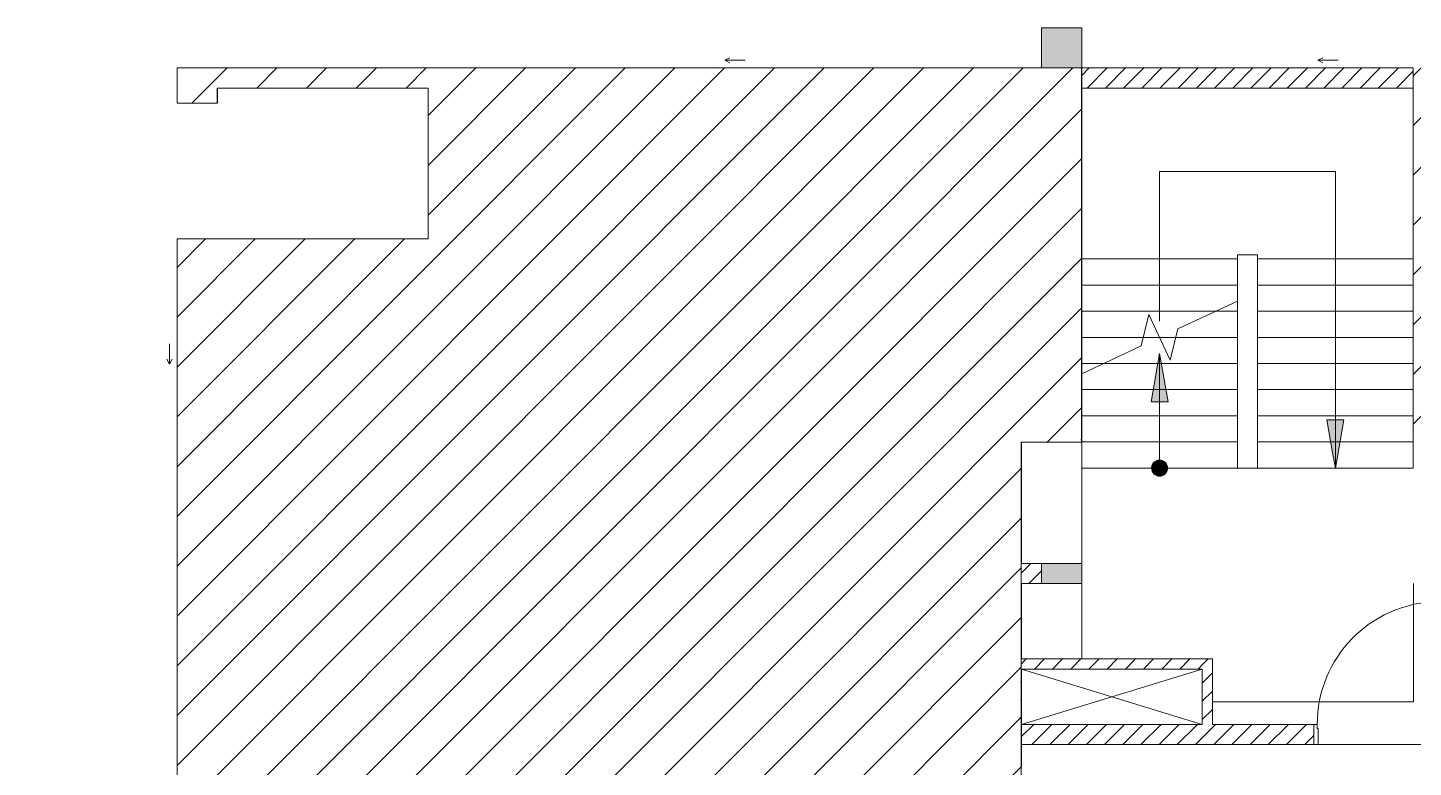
# Model space of a CAD drawing. Header units: millimetres. Extents: x 31499 to 223976, y 3719 to 80291.
# Drawn here: x 201087 to 214874, y 71285 to 78637 of the extents above; entities that cross this region are included whole.
import ezdxf

# ---------------------------------------------------------------- set-up
doc = ezdxf.new("R2010")
doc.units = ezdxf.units.MM
for name, color, linetype, lineweight in [('0-2', 170, 'Continuous', 9), ('A-DETL-GENF-6', 20, 'Continuous', 9), ('A-DETL-GENF-7', 170, 'Continuous', 9), ('A-DETL-THIN-2', 151, 'Continuous', 9), ('A-DOOR-FRAM-2', 170, 'Continuous', 9), ('A-FLOR-1', 170, 'Continuous', 9), ('A-GLAZ-5', 170, 'Continuous', 9), ('A-WALL-1', 170, 'Continuous', 9), ('A-WALL-PATT-3', 170, 'Continuous', 9), ('A_1404_dwg-1', 170, 'Continuous', 9), ('S-COLS-1', 170, 'Continuous', 9), ('S-COLS-2', 170, 'Continuous', 9), ('S-STRS-2', 170, 'Continuous', 9), ('S-STRS-ANNO', 170, 'Continuous', 9), ('S-STRS-MBND-1', 170, 'Continuous', 9)]:
    doc.layers.add(name, color=color, linetype=linetype, lineweight=lineweight)
pattern_1 = [(45, (0, 0), (-90.50967, 90.50967), [])]

# ---------------------------------------------------------------- blocks, each defined once
blk = doc.blocks.new('A_1404_dwg_NCV_TKTC_KET CAU_rvt-1-TKTC_MB HOÀN THIỆN SÀN TẦNG 3-4-4819833-KeyPlan-CH2A_Tầng 3 - Tầng 8')
at = {"layer": 'S-COLS-1'}
for points in [[(114953, 77937), (114952, 78637), (114553, 78637), (114553, 78237), (114952, 78237), (114952, 77937)], [(114953, 73112), (114953, 73312), (114553, 73312), (114553, 73112)]]:
    blk.add_hatch(color=256, dxfattribs=at).paths.add_polyline_path(points)
at = {"layer": 'A-FLOR-1'}
for p, q in [((114953, 74259), (114953, 73312)), ((114953, 73112), (114953, 72362))]:
    blk.add_line(p, q, dxfattribs=at)
at = {"layer": 'A-FLOR-1', "flags": 128}
for points in [[(118252, 74517), (118252, 74259), (116503, 74259)], [(116253, 71937), (118253, 71937), (118253, 73112)]]:
    blk.add_lwpolyline(points, dxfattribs=at)
at = {"layer": 'S-COLS-2'}
blk.add_line((106353, 77887), (106353, 78037), dxfattribs=at)
at = {"layer": 'S-COLS-2', "flags": 128}
blk.add_lwpolyline([(114953, 77937), (114953, 78637), (114553, 78637), (114553, 78237)], dxfattribs=at)
blk.add_lwpolyline([(114553, 73312), (114553, 73112), (114953, 73112), (114953, 73312)], close=True, dxfattribs=at)
blk = doc.blocks.new('A_1404_dwg_1_FAMILY RVT - W01-WxH 1400x1400xmm-389822-TKTC_MB HOÀN THIỆN SÀN TẦNG 3-4-4819949-KeyPlan-CH2A_Tầng 3 - Tầng 8')
at = {"layer": 'A-GLAZ-5'}
blk.add_line((50001, 78313), (50204, 78313), dxfattribs=at)
at = {"layer": 'A-GLAZ-5', "flags": 128}
blk.add_lwpolyline([(50052, 78339), (50001, 78313), (50052, 78288)], dxfattribs=at)
blk = doc.blocks.new('A_1404_dwg_1_FAMILY RVT - W01-WxH 1000x3200-3536800-TKTC_MB HOÀN THIỆN SÀN TẦNG 3-4-4819956-KeyPlan-CH2A_Tầng 3 - Tầng 8')
at = {"layer": 'A-GLAZ-5'}
blk.add_line((45001, 78313), (45204, 78313), dxfattribs=at)
at = {"layer": 'A-GLAZ-5', "flags": 128}
blk.add_lwpolyline([(45052, 78339), (45001, 78313), (45052, 78288)], dxfattribs=at)
blk = doc.blocks.new('A_1404_dwg_FD_01 - FD_01-1200x2200mm-1787917-TKTC_MB HOÀN THIỆN SÀN TẦNG 3-4-4819960-KeyPlan-CH2A_Tầng 3 - Tầng 8')
at = {"layer": 'A-DETL-GENF-7', "flags": 128}
blk.add_lwpolyline([(38783, 36950), (40003, 36950), (40003, 36910), (38783, 36910)], close=True, dxfattribs=at)
at = {"layer": 'A-DETL-GENF-7'}
blk.add_arc((40003, 36950), 1220, 181.8789, 270, dxfattribs=at)
at = {"layer": 'A-DOOR-FRAM-2', "flags": 128}
for points in [[(40043, 36950), (40043, 36940), (40203, 36940), (40203, 36985), (40003, 36985), (40003, 36950)], [(40043, 35730), (40003, 35730), (40003, 35695), (40203, 35695), (40203, 35740), (40043, 35740)]]:
    blk.add_lwpolyline(points, close=True, dxfattribs=at)
blk = doc.blocks.new('A_1404_dwg-4819832-KeyPlan-CH2A_Tầng 3 - Tầng 8')
at = {"layer": 'A-WALL-PATT-3'}
h = blk.add_hatch(dxfattribs=at)
h.set_pattern_fill('FP_31', color=256, style=0, pattern_type=2)
h.set_pattern_definition(pattern_1)
h.paths.add_polyline_path([(115629, 78037), (118252, 78037), (118252, 78237), (114953, 78237), (114953, 78037)])
h = blk.add_hatch(dxfattribs=at)
h.set_pattern_fill('FP_31', color=256, style=0, pattern_type=2)
h.set_pattern_definition(pattern_1)
h.paths.add_polyline_path([(114952, 74517), (114953, 74517), (114952, 74717)])
h = blk.add_hatch(dxfattribs=at)
h.set_pattern_fill('FP_31', color=256, style=0, pattern_type=2)
h.set_pattern_definition(pattern_1)
h.paths.add_polyline_path([(114553, 73112), (114553, 73312), (114353, 73312), (114353, 73112)])
h = blk.add_hatch(dxfattribs=at)
h.set_pattern_fill('FP_31', color=256, style=0, pattern_type=2)
h.set_pattern_definition(pattern_1)
h.paths.add_polyline_path([(114352, 70037), (114353, 70037), (114352, 70037)])
h.paths.add_polyline_path([(114352, 71712), (114353, 71712), (114352, 72262)])
h = blk.add_hatch(dxfattribs=at)
h.set_pattern_fill('FP_31', color=256, style=0, pattern_type=2)
h.set_pattern_definition(pattern_1)
h.paths.add_polyline_path([(115153, 72262), (116153, 72262), (116153, 72362), (114353, 72362), (114353, 72262)])
h = blk.add_hatch(dxfattribs=at)
h.set_pattern_fill('FP_31', color=256, style=0, pattern_type=2)
h.set_pattern_definition(pattern_1)
h.paths.add_polyline_path([(116253, 71712), (116253, 72362), (116153, 72362), (116153, 71712)])
h = blk.add_hatch(dxfattribs=at)
h.set_pattern_fill('FP_31', color=256, style=0, pattern_type=2)
h.set_pattern_definition(pattern_1)
h.paths.add_polyline_path([(116253, 71512), (116253, 71712), (114353, 71712), (114353, 71512), (116153, 71512)])
h = blk.add_hatch(dxfattribs=at)
h.set_pattern_fill('FP_31', color=256, style=0, pattern_type=2)
h.set_pattern_definition(pattern_1)
h.paths.add_polyline_path([(118838, 71512), (118852, 71512), (118852, 71712), (118552, 71712), (118552, 71512)])
h.paths.add_polyline_path([(116253, 71512), (117262, 71512), (117262, 71712), (116253, 71712)])
at = {"layer": 'S-STRS-ANNO'}
for points in [[(115812, 74919), (115728, 75399), (115643, 74919)], [(117477, 74259), (117562, 74739), (117393, 74739)], [(115728, 74179), (115772, 74193), (115802, 74234), (115802, 74280), (115781, 74316), (115749, 74336), (115698, 74331), (115667, 74311), (115650, 74262), (115655, 74226), (115691, 74190), (115695, 74189)]]:
    blk.add_hatch(color=256, dxfattribs=at).paths.add_polyline_path(points)
h = blk.add_hatch(color=256, dxfattribs=at)
h.paths.add_polyline_path([(115772, 74193), (115788, 74209), (115780, 74202)])
h.paths.add_polyline_path([(115801, 74232), (115807, 74253), (115802, 74234)])
h.paths.add_polyline_path([(115806, 74272), (115800, 74287), (115805, 74275)])
h.paths.add_polyline_path([(115786, 74313), (115784, 74316), (115784, 74314)])
at = {"layer": '0-2'}
for p, q in [((116153, 72262), (114353, 71712)), ((114353, 72262), (116153, 71712))]:
    blk.add_line(p, q, dxfattribs=at)
at = {"layer": 'A-FLOR-1'}
blk.add_line((118507, 71512), (117307, 71512), dxfattribs=at)
at = {"layer": 'A-WALL-1'}
for p, q in [((114953, 78237), (114953, 78037)), ((118252, 78237), (114953, 78237)), ((114953, 78037), (118252, 78037)), ((114953, 74517), (114953, 77937)), ((114553, 73112), (114553, 73312))]:
    blk.add_line(p, q, dxfattribs=at)
at = {"layer": 'A-WALL-1', "flags": 128}
for points in [[(114553, 73312), (114353, 73312), (114353, 74517)], [(114353, 71285), (114353, 71512), (117262, 71512), (117262, 71712), (116253, 71712), (116253, 72362), (114353, 72362), (114353, 73112), (114553, 73112)]]:
    blk.add_lwpolyline(points, dxfattribs=at)
blk.add_lwpolyline([(114353, 72262), (116153, 72262), (116153, 71712), (114353, 71712)], close=True, dxfattribs=at)
at = {"layer": 'S-COLS-1'}
blk.add_line((114353, 71512), (114353, 71712), dxfattribs=at)
at = {"layer": 'S-STRS-2'}
for p, q in [((118252, 76079), (116702, 76079)), ((118252, 75819), (116702, 75819)), ((118252, 75559), (116702, 75559)), ((118252, 75299), (116702, 75299)), ((114953, 75039), (116503, 75039)), ((118252, 75039), (116702, 75039)), ((114953, 74779), (116503, 74779)), ((118252, 74779), (116702, 74779)), ((118252, 74519), (116702, 74519))]:
    blk.add_line(p, q, dxfattribs=at)
at = {"layer": 'S-STRS-2', "flags": 128}
for points in [[(114953, 76339), (116503, 76339), (116503, 76379), (116702, 76379), (116702, 76339), (118252, 76339)], [(114953, 76079), (116503, 76079), (116503, 76339)], [(118252, 74259), (116702, 74259), (116702, 74519), (116702, 74779), (116702, 75039), (116702, 75299), (116702, 75559), (116702, 75819), (116702, 76079), (116702, 76339)], [(116503, 74519), (116503, 74779), (116503, 75039), (116503, 75299), (116503, 75559), (116503, 75819), (116503, 75920), (116503, 76079)], [(114953, 75819), (116285, 75819), (116503, 75819)], [(114953, 75559), (115567, 75559), (115728, 75559), (115888, 75559), (116503, 75559)], [(114953, 75299), (115170, 75299), (116503, 75299)], [(114953, 74517), (114953, 74259), (116503, 74259), (116503, 74519), (114953, 74519)]]:
    blk.add_lwpolyline(points, dxfattribs=at)
at = {"layer": 'S-STRS-ANNO', "flags": 128}
for points in [[(115728, 75719), (115728, 75819), (115728, 76079), (115728, 76339), (115728, 77208), (117477, 77208), (117477, 76339), (117477, 76079), (117477, 75819), (117477, 75559), (117477, 75299), (117477, 75039), (117477, 74779), (117477, 74519), (117477, 74259), (117562, 74739), (117393, 74739), (117450, 74412), (117477, 74259)], [(115728, 75399), (115643, 74919), (115761, 74919), (115812, 74919), (115728, 75399), (115728, 75299), (115728, 75039), (115728, 74779), (115728, 74519), (115728, 74259)]]:
    blk.add_lwpolyline(points, dxfattribs=at)
blk.add_lwpolyline([(115728, 74179), (115771, 74192), (115800, 74226), (115807, 74270), (115788, 74311), (115750, 74336), (115705, 74336), (115667, 74311), (115648, 74270), (115655, 74226), (115684, 74192)], close=True, dxfattribs=at)
at = {"layer": 'S-STRS-ANNO'}
blk.add_circle((115728, 74259), 80, dxfattribs=at)
at = {"layer": 'S-STRS-MBND-1', "flags": 128}
blk.add_lwpolyline([(116503, 75920), (115909, 75644), (115833, 75332), (115622, 75786), (115546, 75474), (114953, 75198)], dxfattribs=at)
for name, p in [('A_1404_dwg_NCV_TKTC_KET CAU_rvt-1-TKTC_MB HOÀN THIỆN SÀN TẦNG 3-4-4819833-KeyPlan-CH2A_Tầng 3 - Tầng 8', (0, 0)), ('A_1404_dwg_1_FAMILY RVT - W01-WxH 1400x1400xmm-389822-TKTC_MB HOÀN THIỆN SÀN TẦNG 3-4-4819949-KeyPlan-CH2A_Tầng 3 - Tầng 8', (61400, 0)), ('A_1404_dwg_1_FAMILY RVT - W01-WxH 1000x3200-3536800-TKTC_MB HOÀN THIỆN SÀN TẦNG 3-4-4819956-KeyPlan-CH2A_Tầng 3 - Tầng 8', (72300, 0))]:
    blk.add_blockref(name, p)
for name, p, rotation in [('A_1404_dwg_1_FAMILY RVT - W01-WxH 1400x1400xmm-389822-TKTC_MB HOÀN THIỆN SÀN TẦNG 3-4-4819949-KeyPlan-CH2A_Tầng 3 - Tầng 8', (184190, 25290), 90), ('A_1404_dwg_FD_01 - FD_01-1200x2200mm-1787917-TKTC_MB HOÀN THIỆN SÀN TẦNG 3-4-4819960-KeyPlan-CH2A_Tầng 3 - Tầng 8', (81567, 111715), 270)]:
    blk.add_blockref(name, p, dxfattribs=dict(rotation=rotation))

msp = doc.modelspace()

# ---------------------------------------------------------------- hatches: boundary and pattern name
at = {"layer": 'A-DETL-GENF-6'}
h = msp.add_hatch(dxfattribs=at)
h.set_pattern_fill('FP_32', color=256, style=0, pattern_type=2)
h.set_pattern_definition([(45, (96621.6, 0), (-247.4874, 247.4874), [])])
h.paths.add_polyline_path([(223874.6, 69826.9), (223874.2, 76536.9), (221374.6, 76537.4), (221374.6, 78036.9), (223474.6, 78036.8), (223474.6, 77886.9), (223874.6, 77886.9), (223874.2, 78236.9), (214874.2, 78234.5), (214874.2, 74516.9), (215474.5, 74516.9), (215474.5, 69826.9), (223874.2, 69826.9)])
h.paths.add_polyline_path([(202573.4, 69826.9), (210973.4, 69826.9), (210974.2, 74516.9), (211573.8, 74516.9), (211573.8, 78236.9), (202573.4, 78236.9), (202574.2, 77886.9), (202973.4, 77886.9), (202974.2, 78036.9), (205073.3, 78036.9), (205073.3, 76536.9), (202573.4, 76536.9), (202573.4, 73036.9)])
h.paths.add_polyline_path([(150074.2, 69826.9), (151574.2, 69826.9), (151574.2, 76536.9), (149074.2, 76536.9), (149074.2, 78036.9), (151174.2, 78036.9), (151174.2, 77886.9), (151574.2, 77886.9), (151574.2, 78236.9), (142573.8, 78236.9), (142574.2, 74516.9), (143174.1, 74516.9), (143174.1, 69826.9), (150053.4, 69826.9)])
h.paths.add_polyline_path([(223874.2, 73386.9), (223874.1, 73386.9), (223874.2, 73699.2)])

# ---------------------------------------------------------------- linework, layer by layer
at = {"layer": 'A-DETL-THIN-2'}
for p, q in [((211573.8, 78236.9), (202573.4, 78236.9)), ((202573.4, 78236.9), (202573.4, 77886.9)), ((211573.8, 74516.9), (211573.8, 78236.9)), ((214873.8, 78236.9), (214873.8, 74516.9)), ((202973.4, 77886.9), (202973.4, 78036.9)), ((202973.4, 78036.9), (205073.3, 78036.9)), ((205073.3, 78036.9), (205073.3, 76536.9)), ((202573.4, 77886.9), (202973.4, 77886.9)), ((205073.3, 76536.9), (202573.4, 76536.9)), ((202573.4, 76536.9), (202573.4, 69826.9)), ((210973.4, 69826.9), (210973.4, 74516.9)), ((210973.4, 74516.9), (211573.8, 74516.9))]:
    msp.add_line(p, q, dxfattribs=at)

# ---------------------------------------------------------------- block references
at = {"layer": 'A_1404_dwg-1'}
msp.add_blockref('A_1404_dwg-4819832-KeyPlan-CH2A_Tầng 3 - Tầng 8', (96621.6, 0), dxfattribs=at)

doc.saveas('drawing.dxf')
